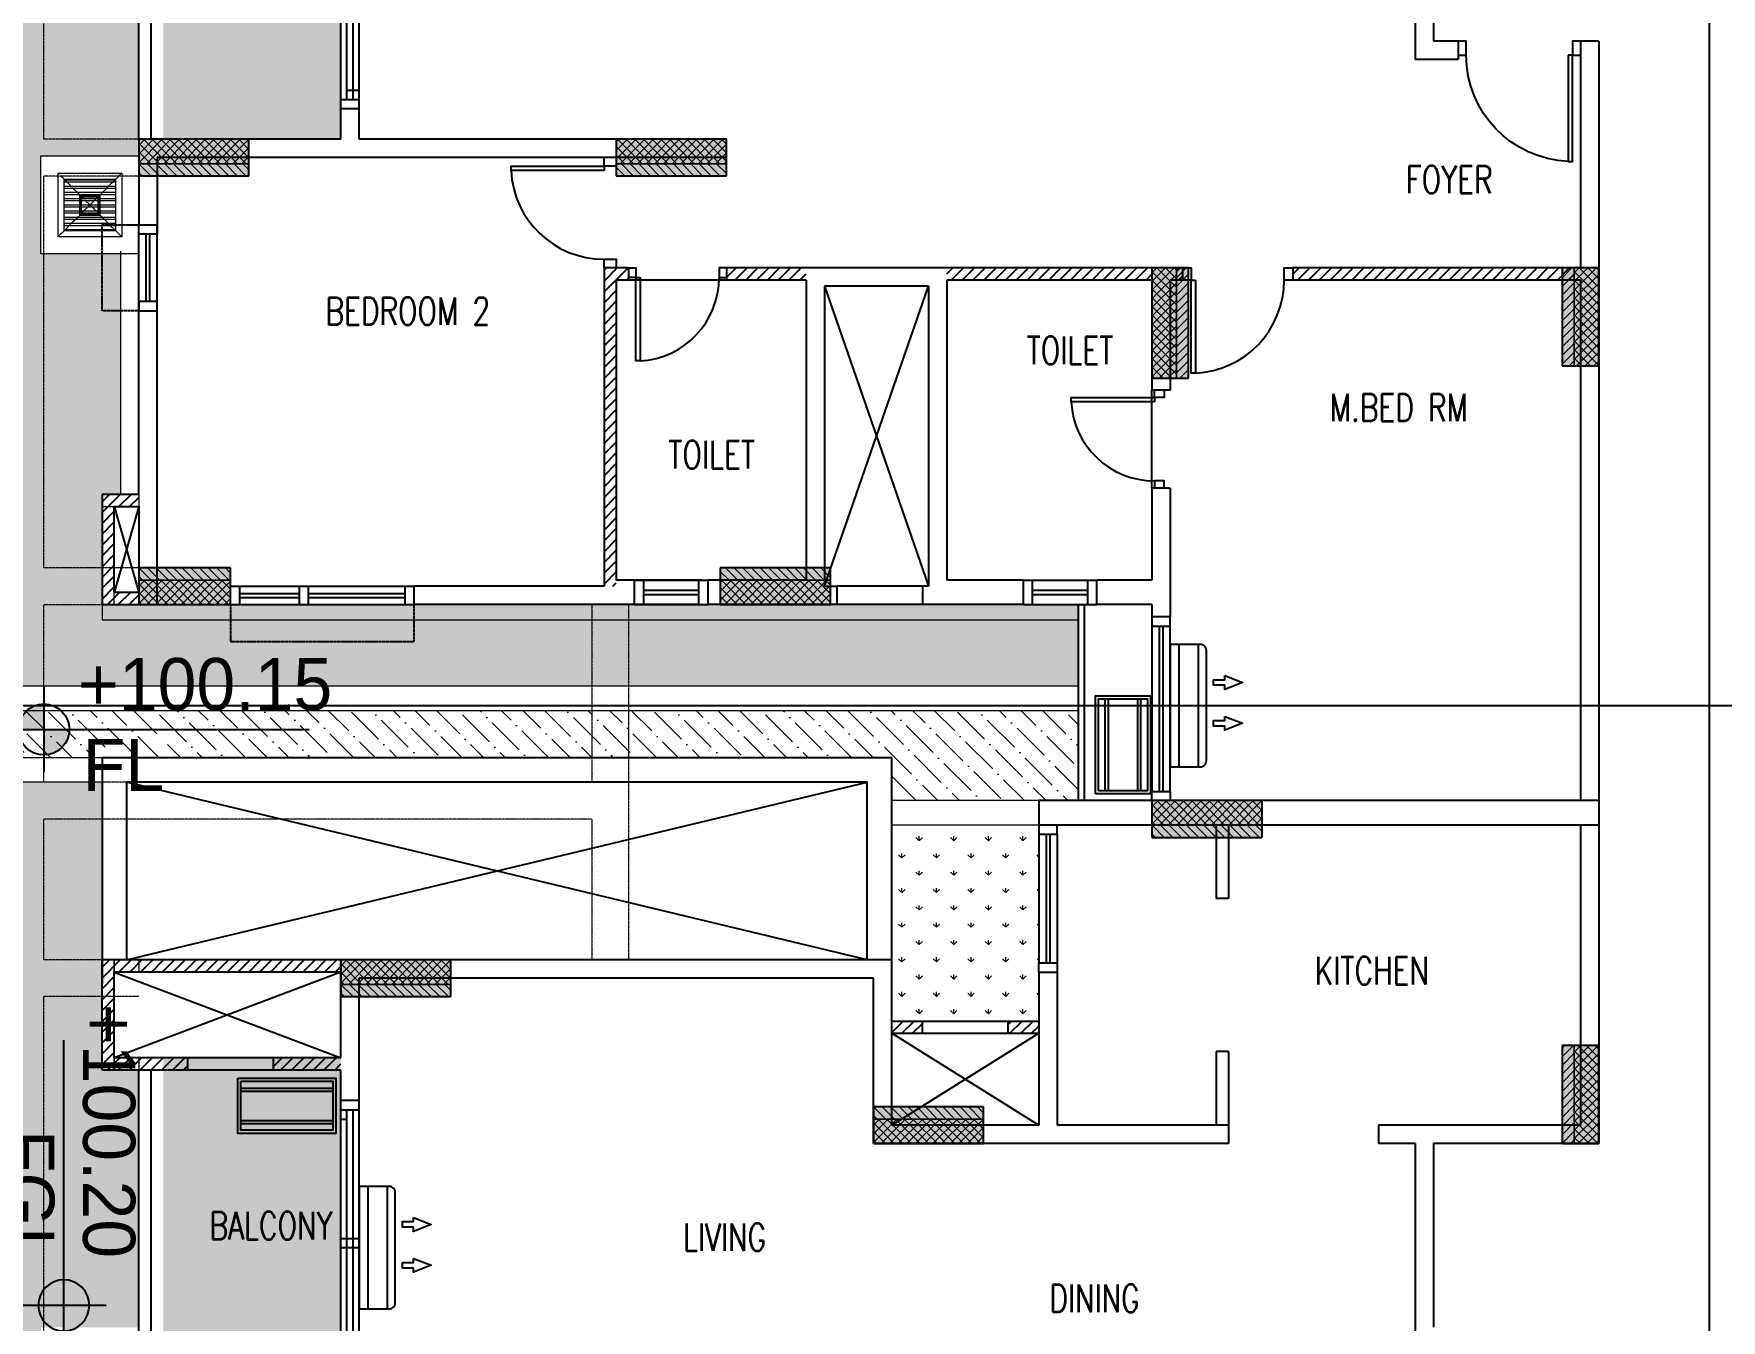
# Model space of a CAD drawing. Header units: millimetres. Extents: x 7964926 to 16080295, y -6277184 to -2986664.
# Drawn here: x 7993103 to 8006886, y -3119152 to -3108648 of the extents above; entities that cross this region are included whole.
import ezdxf

# ---------------------------------------------------------------- set-up
doc = ezdxf.new("R2010")
doc.units = ezdxf.units.MM
doc.header["$LTSCALE"] = 2000
doc.header["$MEASUREMENT"] = 0
for name, pattern in [('( Hidden )', [0.375, 0.25, -0.125]), ('1', [0, 0, 0]), ('CENTER2', [1.125, 0.75, -0.125, 0.125, -0.125]), ('CONTINU', [0, 0, 0]), ('DASHED2', [0.375, 0.25, -0.125]), ('HIDDEN', [0.375, 0.25, -0.125])]:
    doc.linetypes.add(name, pattern=pattern)
for name, color, linetype in [('a-ac ledge', 8, 'Continuous'), ('a-AC units', 7, 'Continuous'), ('a-chajja', 2, 'HIDDEN'), ('a-col', 8, 'DASHED2'), ('a-cutout', 8, 'Continuous'), ('a-door', 8, 'Continuous'), ('a-ele 1', 8, 'Continuous'), ('a-hat col', 252, 'Continuous'), ('a-hatch wall', 8, 'Continuous'), ('a-railing', 2, 'Continuous'), ('a-text m', 8, 'Continuous'), ('a-tile drop', 1, 'Continuous'), ('a-wall', 8, 'Continuous'), ('a-window', 8, 'Continuous'), ('L-FL', 7, 'Continuous')]:
    doc.layers.add(name, color=color, linetype=linetype)
for name, color, linetype, lineweight in [('Building block', 7, 'Continuous', 9), ('L - paving', 9, 'Continuous', 5), ('L-CHAMBERS', 50, 'Continuous', 5), ('L-CORECUT', 4, 'Continuous', 5), ('L-ELE 1', 24, 'Continuous', 20), ('L-ELE 2', 30, 'Continuous', 15), ('L-Paver 400x400', 250, '1', 13), ('L-SHRUBS', 96, 'Continuous', 18), ('STR-Balcony', 250, 'Continuous', 15), ('STR-Column', 250, 'Continuous', 15), ('STR-Column Hatch', 250, 'Continuous', 15), ('STR-Podium Beam', 8, 'Continuous', 15), ('STR-RCC Up Stand', 250, 'Continuous', 15)]:
    doc.layers.add(name, color=color, linetype=linetype, lineweight=lineweight)
doc.styles.add('a-100 txt m', font='romans.shx', dxfattribs={"width": 0.75, "height": 300})
doc.styles.add('Century Gothic', font='GOTHIC.TTF')
doc.styles.get("Standard").update_dxf_attribs({"font": 'romans.shx', "width": 0.75})
pattern_1 = [(45, (1286095.437, 166168.526), (-44.1941738, 44.1941738), [])]
pattern_2 = [(0, (5509213.427, -3743671.92), (12.5, 25), [0, -25])]
pattern_3 = [(315, (7497122.237, -598225.35), (35.3553391, 35.3553391), []), (45, (7497122.237, -598225.35), (-35.3553391, 35.3553391), [])]
pattern_4 = [(315, (7497122.237, -601825.35), (35.3553391, 35.3553391), []), (45, (7497122.237, -601825.35), (-35.3553391, 35.3553391), [])]
pattern_5 = [(315, (7501772.237, -601825.35), (35.3553391, 35.3553391), []), (45, (7501772.237, -601825.35), (-35.3553391, 35.3553391), [])]
pattern_6 = [(315, (7500922.237, -598225.35), (35.3553391, 35.3553391), []), (45, (7500922.237, -598225.35), (-35.3553391, 35.3553391), [])]
pattern_7 = [(315, (7503122.237, -606225.35), (35.3553391, 35.3553391), []), (45, (7503122.237, -606225.35), (-35.3553391, 35.3553391), [])]
pattern_8 = [(315, (7505397.237, -603625.35), (35.3553391, 35.3553391), []), (45, (7505397.237, -603625.35), (-35.3553391, 35.3553391), [])]
pattern_9 = [(45, (5494401.44, -3608398.786), (-35.3553391, 35.3553391), []), (135, (5494401.44, -3608398.786), (-35.3553391, -35.3553391), [])]
pattern_10 = [(45, (5490951.44, -3608398.786), (-35.3553391, 35.3553391), []), (135, (5490951.44, -3608398.786), (-35.3553391, -35.3553391), [])]
pattern_11 = [(45, (5494401.44, -3614548.786), (-35.3553391, 35.3553391), []), (135, (5494401.44, -3614548.786), (-35.3553391, -35.3553391), [])]
pattern_12 = [(315, (7498772.237, -604925.35), (35.3553391, 35.3553391), []), (45, (7498772.237, -604925.35), (-35.3553391, 35.3553391), [])]
pattern_13 = [(315, (7609902.187, -615637.335), (35.3553391, 35.3553391), [])]
pattern_14 = [(315, (7605252.187, -615637.335), (35.3553391, 35.3553391), [])]
pattern_15 = [(45, (5508213.427, -3500268.836), (-35.3553391, 35.3553391), [])]
pattern_16 = [(45, (5508213.427, -3506418.836), (-35.3553391, 35.3553391), [])]
pattern_17 = [(315, (7613527.187, -617737.335), (35.3553391, 35.3553391), [])]
pattern_18 = [(45, (5505063.427, -3500268.836), (-35.3553391, 35.3553391), [])]
pattern_19 = [(315, (7609052.187, -612337.335), (35.3553391, 35.3553391), [])]
pattern_20 = [(315, (7605252.187, -612337.335), (35.3553391, 35.3553391), [])]
pattern_21 = [(315, (7611252.187, -620037.335), (35.3553391, 35.3553391), [])]
pattern_22 = [(315, (7606902.187, -619037.335), (35.3553391, 35.3553391), [])]

# ---------------------------------------------------------------- blocks, each defined once
blk = doc.blocks.new('basement - column')
at = {"layer": 'a-hat col'}
h = blk.add_hatch(color=256, dxfattribs=at)
h.dxf.hatch_style = 1
h.paths.add_polyline_path([(6775, -23449), (5875, -23449), (5875, -23749), (6775, -23749)])
h = blk.add_hatch(color=256, dxfattribs=at)
h.dxf.hatch_style = 1
h.paths.add_polyline_path([(10675, -23449), (9775, -23449), (9775, -23749), (10675, -23749)])
h = blk.add_hatch(color=256, dxfattribs=at)
h.dxf.hatch_style = 1
h.paths.add_polyline_path([(14450, -24499), (14150, -24499), (14150, -25399), (14450, -25399)])
h = blk.add_hatch(color=256, dxfattribs=at)
h.dxf.hatch_style = 1
h.paths.add_polyline_path([(17800, -24499), (17500, -24499), (17500, -25299), (17800, -25299)])
h = blk.add_hatch(color=256, dxfattribs=at)
h.dxf.hatch_style = 1
h.paths.add_polyline_path([(6625, -26949), (5875, -26949), (5875, -27249), (6625, -27249)])
h = blk.add_hatch(color=256, dxfattribs=at)
h.dxf.hatch_style = 1
h.paths.add_polyline_path([(11525, -26949), (10625, -26949), (10625, -27249), (11525, -27249)])
h = blk.add_hatch(color=256, dxfattribs=at)
h.dxf.hatch_style = 1
h.paths.add_polyline_path([(15050, -28849), (14150, -28849), (14150, -29149), (15050, -29149)])
h = blk.add_hatch(color=256, dxfattribs=at)
h.dxf.hatch_style = 1
h.paths.add_polyline_path([(8425, -30149), (7525, -30149), (7525, -30449), (8425, -30449)])
h = blk.add_hatch(color=256, dxfattribs=at)
h.dxf.hatch_style = 1
h.paths.add_polyline_path([(17800, -30849), (17500, -30849), (17500, -31649), (17800, -31649)])
h = blk.add_hatch(color=256, dxfattribs=at)
h.dxf.hatch_style = 1
h.paths.add_polyline_path([(12775, -31349), (11875, -31349), (11875, -31649), (12775, -31649)])
at = {"layer": 'a-col', "linetype": 'DASHED2', "ltscale": 0.001}
for points in [[(5875, -23449), (5875, -23749), (6775, -23749), (6775, -23449)], [(9775, -23449), (9775, -23749), (10675, -23749), (10675, -23449)], [(14150, -25399), (14450, -25399), (14450, -24499), (14150, -24499)], [(17500, -25299), (17800, -25299), (17800, -24499), (17500, -24499)], [(5875, -26949), (5875, -27249), (6625, -27249), (6625, -26949)], [(10625, -26949), (10625, -27249), (11525, -27249), (11525, -26949)], [(14150, -28849), (14150, -29149), (15050, -29149), (15050, -28849)], [(7525, -30149), (7525, -30449), (8425, -30449), (8425, -30149)], [(17500, -31649), (17800, -31649), (17800, -30849), (17500, -30849)], [(11875, -31349), (11875, -31649), (12775, -31649), (12775, -31349)]]:
    blk.add_lwpolyline(points, close=True, dxfattribs=at)
blk = doc.blocks.new('finish lvl')
h = blk.add_hatch(color=256)
edge = h.paths.add_edge_path()
edge.add_ellipse((0.0378, 0.003), major_axis=(-0.0305, 0.0305), ratio=1, start_angle=-45, end_angle=45)
edge.add_line((-0.0053, 0.003), (0.0378, 0.003))
edge.add_line((0.0378, 0.003), (0.0378, 0.0461))
edge = h.paths.add_edge_path()
edge.add_ellipse((0.0378, 0.003), major_axis=(-0.0305, 0.0305), ratio=1, start_angle=135, end_angle=225)
edge.add_line((0.0809, 0.003), (0.0378, 0.003))
edge.add_line((0.0378, 0.003), (0.0378, -0.0401))
for p, q in [((0.0378, 0.0748), (0.0378, -0.0688)), ((-0.034, 0.003), (0.4857, 0.003))]:
    blk.add_line(p, q)
blk.add_ellipse((0.0378, 0.003), major_axis=(-0.0305, 0.0305), ratio=1, start_param=1.570796326794534, end_param=7.85398163397412)
at = {"layer": 'L-FL'}
for tag, p in [('%%P0.00', (0.1256, 0.0357)), ('FIN.LVL.', (0.1075, -0.103))]:
    blk.add_attdef(tag, p, '', height=0.08, dxfattribs=at)
blk = doc.blocks.new('*U162')
blk.add_line((1027, 0), (1027, 0))
for points in [[(0, 126), (73, 126), (73, 0), (0, 0)], [(1100, 0), (1027, 0), (1027, 126), (1100, 126)]]:
    blk.add_lwpolyline(points)
blk.add_lwpolyline([(110, 0), (110, -953), (73, -953), (73, 0)], close=True)
blk.add_arc((73, 0), 953, 272.2042, 0)
blk = doc.blocks.new('*U161')
blk.add_line((70, 0), (70, 0))
blk.add_lwpolyline([(795, 100), (795, 859), (830, 859), (830, 100)], close=True)
for points in [[(0, 100), (70, 100), (70, 0), (0, 0)], [(900, 0), (830, 0), (830, 100), (900, 100)]]:
    blk.add_lwpolyline(points)
blk.add_arc((830, 100), 760, 92.6396, 180)
blk = doc.blocks.new('*U160')
for points in [[(0, 80), (60, 80), (60, 0), (0, 0)], [(800, 80), (740, 80), (740, 0), (800, 0)]]:
    blk.add_lwpolyline(points)
blk.add_lwpolyline([(95, 0), (95, -679), (60, -679), (60, 0)], close=True)
blk.add_arc((57, 2), 683, 273.153, 359.7973)
blk = doc.blocks.new('sd2400')
for p, q in [((0, 150), (2400, 150)), ((75, 150), (75, 0)), ((1200, 150), (1200, 0)), ((1275, 150), (1275, 0)), ((2250, 150), (2250, 100)), ((2325, 150), (2325, 0)), ((0, 0), (2400, 0)), ((75, 100), (2325, 100)), ((75, 50), (2325, 50)), ((150, 100), (150, 0))]:
    blk.add_line(p, q)
blk = doc.blocks.new('AC ODU')
at = {"color": 8}
for p, q in [((420369, 284087), (421119, 284087)), ((420369, 284062), (421119, 284062)), ((420369, 283822), (421119, 283822)), ((420369, 283797), (421119, 283797))]:
    blk.add_line(p, q, dxfattribs=at)
for points in [[(420344, 284167), (421144, 284167), (421144, 283717), (420344, 283717)], [(420369, 284142), (421119, 284142), (421119, 283742), (420369, 283742)]]:
    blk.add_lwpolyline(points, close=True, dxfattribs=at)
blk = doc.blocks.new('AC IDU')
at = {"color": 8}
for p, q in [((419493, 283872), (419493, 284872)), ((419651, 283872), (419651, 284872))]:
    blk.add_line(p, q, dxfattribs=at)
blk.add_lwpolyline([(419423, 284872), (419668, 284872, -0.414214), (419718, 284822), (419718, 283922, -0.414214), (419668, 283872), (419423, 283872)], format="xyb", close=True, dxfattribs=at)
at = {"color": 252}
for points in [[(419867, 284460), (420012, 284516), (419867, 284573), (419867, 284539), (419776, 284539), (419776, 284494), (419867, 284494)], [(419867, 284126), (420012, 284183), (419867, 284239), (419867, 284205), (419776, 284205), (419776, 284160), (419867, 284160)]]:
    blk.add_lwpolyline(points, close=True, dxfattribs=at)
blk = doc.blocks.new('GROUND FLOOR -CORE')
at = {"layer": 'Defpoints', "color": 5, "linetype": 'CENTER2', "ltscale": 1000}
for p, q in [((-3950, 9325), (-3950, -18450)), ((13642.2, -4125), (-21542.2, -4125))]:
    blk.add_line(p, q, dxfattribs=at)
blk = doc.blocks.new('block 1')
at = {"layer": 'a-hatch wall'}
h = blk.add_hatch(dxfattribs=at)
h.set_pattern_fill('ANSI31', color=256, scale=500)
h.set_pattern_definition(pattern_1)
h.paths.add_polyline_path([(8075444, -2874005), (8075544, -2874005), (8075544, -2873905), (8075344, -2873905), (8075344, -2876505), (8075444, -2876505)])
h = blk.add_hatch(dxfattribs=at)
h.set_pattern_fill('ANSI31', color=256, scale=500)
h.set_pattern_definition(pattern_1)
h.paths.add_polyline_path([(8076994, -2873905), (8076344, -2873905), (8076344, -2874005), (8076994, -2874005)])
h.paths.add_polyline_path([(8079819, -2873905), (8078144, -2873905), (8078144, -2874005), (8079819, -2874005)])
h = blk.add_hatch(dxfattribs=at)
h.set_pattern_fill('ANSI31', color=256, scale=500)
h.set_pattern_definition(pattern_1)
h.paths.add_polyline_path([(8080069, -2873905), (8080019, -2873905), (8080019, -2874005), (8080069, -2874005)])
h = blk.add_hatch(dxfattribs=at)
h.set_pattern_fill('ANSI31', color=256, scale=500)
h.set_pattern_definition(pattern_1)
h.paths.add_polyline_path([(8083269, -2873905), (8080969, -2873905), (8080969, -2874005), (8083269, -2874005)])
h = blk.add_hatch(dxfattribs=at)
h.set_pattern_fill('ANSI31', color=256, scale=500)
h.set_pattern_definition(pattern_1)
h.paths.add_polyline_path([(8071544, -2876555), (8071344, -2876555), (8071344, -2875855), (8071544, -2875855), (8071544, -2875755), (8071244, -2875755), (8071244, -2876655), (8071544, -2876655)])
h = blk.add_hatch(dxfattribs=at)
h.set_pattern_fill('ANSI31', color=256, scale=500)
h.set_pattern_definition(pattern_1)
h.paths.add_polyline_path([(8071344, -2879655), (8073194, -2879655), (8073194, -2879555), (8071244, -2879555), (8071244, -2880455), (8071944, -2880455), (8071944, -2880355), (8071344, -2880355)])
h.paths.add_polyline_path([(8073194, -2880355), (8072644, -2880355), (8072644, -2880455), (8073194, -2880455)], flags=17)
h = blk.add_hatch(dxfattribs=at)
h.set_pattern_fill('ANSI31', color=256, scale=500)
h.set_pattern_definition(pattern_1)
h.paths.add_polyline_path([(8078894, -2880055), (8078644, -2880055), (8078644, -2880155), (8078894, -2880155)])
h.paths.add_polyline_path([(8077944, -2880055), (8077694, -2880055), (8077694, -2880155), (8077944, -2880155)])
at = {"layer": 'a-ac ledge'}
for p, q in [((8079219, -2878255), (8079219, -2876655)), ((8079269, -2878255), (8079269, -2876655))]:
    blk.add_line(p, q, dxfattribs=at)
at = {"layer": 'a-chajja', "ltscale": 0.005}
for points in [[(8071544, -2874255), (8071244, -2874255), (8071244, -2873555), (8071544, -2873555)], [(8072294, -2876655), (8072294, -2876955), (8073794, -2876955), (8073794, -2876655)]]:
    blk.add_lwpolyline(points, dxfattribs=at)
at = {"layer": 'a-cutout', "linetype": 'HIDDEN', "ltscale": 1000}
for p, q in [((8077144, -2876505), (8077994, -2874055)), ((8077144, -2874055), (8077994, -2876505)), ((8071344, -2875855), (8071544, -2876555)), ((8071544, -2875855), (8071344, -2876555)), ((8071444, -2879555), (8077494, -2878105)), ((8077494, -2879555), (8071444, -2878105)), ((8073194, -2879655), (8071344, -2880355)), ((8071344, -2879655), (8073194, -2880355)), ((8077694, -2880155), (8078894, -2880905)), ((8077694, -2880905), (8078894, -2880155))]:
    blk.add_line(p, q, dxfattribs=at)
at = {"layer": 'a-ele 1'}
for p, q in [((8077944, -2876505), (8077244, -2876505)), ((8077944, -2876655), (8077244, -2876655)), ((8077694, -2877905), (8071244, -2877905)), ((8071244, -2877905), (8071244, -2879755)), ((8077694, -2879555), (8077694, -2877905)), ((8077494, -2878105), (8071444, -2878105)), ((8071444, -2878105), (8071444, -2879555)), ((8077494, -2879555), (8077494, -2878105)), ((8080344, -2878455), (8080344, -2879055)), ((8080444, -2878455), (8080444, -2879055)), ((8080444, -2879055), (8080344, -2879055)), ((8071444, -2879555), (8071244, -2879555)), ((8071244, -2879755), (8071244, -2879755)), ((8077944, -2880055), (8078644, -2880055)), ((8077944, -2880155), (8078644, -2880155)), ((8072644, -2880355), (8071944, -2880355)), ((8080444, -2880305), (8080344, -2880305)), ((8080344, -2880305), (8080344, -2880905)), ((8080444, -2880305), (8080444, -2880905)), ((8072644, -2880455), (8071944, -2880455))]:
    blk.add_line(p, q, dxfattribs=at)
at = {"layer": 'a-railing'}
for p, q in [((8071544, -2872855), (8071544, -2869955)), ((8071644, -2872855), (8071644, -2869955)), ((8071544, -2883355), (8071544, -2880455)), ((8071644, -2883355), (8071644, -2880455))]:
    blk.add_line(p, q, dxfattribs=at)
at = {"layer": 'a-tile drop', "color": 8}
for p, q in [((8076344, -2874005), (8075544, -2874005)), ((8079819, -2875705), (8079819, -2874905))]:
    blk.add_line(p, q, dxfattribs=at)
at = {"layer": 'a-wall'}
for p, q in [((8081969, -2870555), (8081969, -2872205)), ((8082119, -2870555), (8082119, -2872055)), ((8082319, -2872055), (8082119, -2872055)), ((8082319, -2872055), (8082319, -2872205)), ((8083319, -2872055), (8083319, -2873905)), ((8083469, -2872055), (8083319, -2872055)), ((8083469, -2872055), (8083469, -2878455)), ((8082319, -2872205), (8081969, -2872205)), ((8073194, -2872855), (8073194, -2872605)), ((8073194, -2872605), (8073344, -2872605)), ((8073344, -2872855), (8073344, -2872605)), ((8071544, -2872855), (8071544, -2873555)), ((8073194, -2872855), (8071694, -2872855)), ((8073194, -2872855), (8071694, -2872855)), ((8076344, -2872855), (8073344, -2872855)), ((8076344, -2873005), (8076344, -2872855)), ((8071694, -2873005), (8071694, -2873555)), ((8076344, -2873005), (8071694, -2873005)), ((8071544, -2873555), (8071694, -2873555)), ((8075344, -2873905), (8075344, -2876505)), ((8075544, -2873905), (8075344, -2873905)), ((8075544, -2873905), (8075544, -2874005)), ((8076344, -2873905), (8076344, -2874005)), ((8080069, -2873905), (8076344, -2873905)), ((8080069, -2873905), (8080069, -2874005)), ((8080969, -2873905), (8080969, -2874005)), ((8083319, -2873905), (8080969, -2873905)), ((8075444, -2874005), (8075444, -2876455)), ((8075544, -2874005), (8075444, -2874005)), ((8076994, -2874005), (8076344, -2874005)), ((8076994, -2874005), (8076994, -2876455)), ((8077144, -2874055), (8077144, -2876505)), ((8077994, -2874055), (8077144, -2874055)), ((8077994, -2874055), (8077994, -2876505)), ((8078144, -2874005), (8078144, -2876455)), ((8079819, -2874005), (8078144, -2874005)), ((8079819, -2874005), (8079819, -2874905)), ((8079969, -2874005), (8079969, -2874905)), ((8080069, -2874005), (8079969, -2874005)), ((8083319, -2874005), (8080969, -2874005)), ((8083319, -2874005), (8083319, -2878255)), ((8071544, -2874255), (8071694, -2874255)), ((8071544, -2875755), (8071544, -2874255)), ((8071694, -2876655), (8071694, -2874255)), ((8079969, -2874905), (8079819, -2874905)), ((8071544, -2875755), (8071244, -2875755)), ((8071244, -2875755), (8071244, -2876655)), ((8079819, -2875705), (8079819, -2876455)), ((8079969, -2875705), (8079819, -2875705)), ((8079969, -2875705), (8079969, -2876755)), ((8071344, -2875855), (8071544, -2875855)), ((8071344, -2876555), (8071344, -2875855)), ((8071544, -2875855), (8071544, -2876655)), ((8071544, -2875855), (8071544, -2876555)), ((8071544, -2876555), (8071344, -2876555)), ((8073794, -2876655), (8073794, -2876505)), ((8075344, -2876505), (8073794, -2876505)), ((8076145, -2876455), (8075444, -2876455)), ((8075594, -2876655), (8075594, -2876455)), ((8076994, -2876455), (8076194, -2876455)), ((8076194, -2876655), (8076194, -2876455)), ((8077144, -2876505), (8077244, -2876505)), ((8077244, -2876505), (8077244, -2876655)), ((8077994, -2876505), (8077944, -2876505)), ((8077944, -2876505), (8077944, -2876655)), ((8078769, -2876455), (8078144, -2876455)), ((8078769, -2876655), (8078769, -2876455)), ((8079819, -2876455), (8079369, -2876455)), ((8079369, -2876655), (8079369, -2876455)), ((8071244, -2876655), (8071694, -2876655)), ((8076119, -2876655), (8073794, -2876655)), ((8077244, -2876655), (8076194, -2876655)), ((8078769, -2876655), (8077944, -2876655)), ((8079819, -2876655), (8079369, -2876655)), ((8079819, -2876655), (8079819, -2876755)), ((8079969, -2876755), (8079819, -2876755)), ((8083469, -2878255), (8078894, -2878255)), ((8078894, -2878255), (8078894, -2878455)), ((8079819, -2878255), (8079819, -2878455)), ((8083319, -2878255), (8079819, -2878255)), ((8083469, -2878255), (8083469, -2881055)), ((8083319, -2878455), (8078894, -2878455)), ((8083469, -2878455), (8079819, -2878455)), ((8083319, -2878455), (8083319, -2880905)), ((8071244, -2880455), (8071244, -2879555)), ((8073194, -2879555), (8071244, -2879555)), ((8077694, -2879555), (8073194, -2879555)), ((8073194, -2880180), (8073194, -2879555)), ((8077694, -2880905), (8077694, -2879555)), ((8073194, -2879655), (8071344, -2879655)), ((8071344, -2880355), (8071344, -2879655)), ((8073194, -2880355), (8073194, -2879655)), ((8077544, -2879705), (8073344, -2879705)), ((8073344, -2880180), (8073344, -2879705)), ((8073344, -2880705), (8073344, -2879705)), ((8077544, -2881055), (8077544, -2879705)), ((8078894, -2879655), (8078894, -2880905)), ((8078894, -2879655), (8079044, -2879655)), ((8079044, -2879655), (8079044, -2880905)), ((8077694, -2880055), (8077944, -2880055)), ((8077694, -2880155), (8077944, -2880155)), ((8077944, -2880155), (8077944, -2880055)), ((8078644, -2880055), (8078894, -2880055)), ((8078644, -2880155), (8078644, -2880055)), ((8078644, -2880155), (8078894, -2880155)), ((8071944, -2880355), (8071344, -2880355)), ((8071944, -2880455), (8071944, -2880355)), ((8073194, -2880355), (8072644, -2880355)), ((8072644, -2880455), (8072644, -2880355)), ((8071944, -2880455), (8071244, -2880455)), ((8073194, -2880455), (8072644, -2880455)), ((8073194, -2880705), (8073194, -2880455)), ((8073344, -2880705), (8073194, -2880705)), ((8078894, -2880905), (8077694, -2880905)), ((8080444, -2880905), (8079044, -2880905)), ((8080444, -2880905), (8080444, -2881055)), ((8081669, -2880905), (8081669, -2881055)), ((8083319, -2880905), (8081669, -2880905)), ((8080444, -2881055), (8077544, -2881055)), ((8081969, -2881055), (8081669, -2881055)), ((8081969, -2881055), (8081969, -2882705)), ((8082119, -2881055), (8082119, -2882555)), ((8083469, -2881055), (8082119, -2881055))]:
    blk.add_line(p, q, dxfattribs=at)
at = {"layer": 'a-window'}
for p, q in [((8071544, -2874255), (8071544, -2873555)), ((8071604, -2874180), (8071604, -2873630)), ((8071634, -2874180), (8071634, -2873630)), ((8071694, -2874255), (8071694, -2873555)), ((8072294, -2876505), (8073794, -2876505)), ((8072369, -2876655), (8072369, -2876505)), ((8072369, -2876563), (8072856, -2876563)), ((8072856, -2876655), (8072856, -2876505)), ((8072931, -2876655), (8072931, -2876505)), ((8072931, -2876563), (8073719, -2876563)), ((8073719, -2876655), (8073719, -2876505)), ((8075594, -2876455), (8076194, -2876455)), ((8075669, -2876655), (8075669, -2876455)), ((8075669, -2876538), (8076119, -2876538)), ((8075669, -2876573), (8076119, -2876573)), ((8076119, -2876655), (8076119, -2876455)), ((8078769, -2876455), (8079369, -2876455)), ((8078844, -2876655), (8078844, -2876455)), ((8078844, -2876538), (8079294, -2876538)), ((8078844, -2876573), (8079294, -2876573)), ((8079294, -2876655), (8079294, -2876455)), ((8072294, -2876655), (8073794, -2876655)), ((8072369, -2876598), (8072856, -2876598)), ((8072931, -2876598), (8073719, -2876598)), ((8075594, -2876655), (8076194, -2876655)), ((8078769, -2876655), (8079369, -2876655)), ((8079819, -2876755), (8079819, -2878180)), ((8079879, -2876830), (8079879, -2878180)), ((8079909, -2876830), (8079909, -2878180)), ((8079969, -2878180), (8079969, -2876755)), ((8078894, -2878530), (8078894, -2879580)), ((8078954, -2878530), (8078954, -2879580)), ((8078984, -2878530), (8078984, -2879580)), ((8079044, -2878530), (8079044, -2879580))]:
    blk.add_line(p, q, dxfattribs=at)
for points in [[(8071694, -2873555), (8071694, -2873630), (8071544, -2873630), (8071544, -2873555)], [(8071694, -2874255), (8071694, -2874180), (8071544, -2874180), (8071544, -2874255)], [(8079819, -2876755), (8079819, -2876830), (8079969, -2876830), (8079969, -2876755)], [(8079819, -2878255), (8079819, -2878180), (8079969, -2878180), (8079969, -2878255)], [(8078894, -2878455), (8078894, -2878530), (8079044, -2878530), (8079044, -2878455)], [(8078894, -2879655), (8078894, -2879580), (8079044, -2879580), (8079044, -2879655)]]:
    blk.add_lwpolyline(points, dxfattribs=at)
at = {"ltscale": 750}
blk.add_blockref('GROUND FLOOR -CORE', (8088319, -2873355), dxfattribs=at)
at = {"layer": 'a-AC units', "xscale": -1, "rotation": 180}
for p in [(7660546, -2593108), (7653921, -2597533)]:
    blk.add_blockref('AC IDU', p, dxfattribs=at)
at = {"layer": 'a-AC units', "rotation": 90}
blk.add_blockref('AC ODU', (8363525, -3298543), dxfattribs=at)
at = {"layer": 'a-AC units'}
blk.add_blockref('AC ODU', (7652009, -3164689), dxfattribs=at)
at = {"layer": 'a-door'}
for name, p, rotation in [('sd2400', (8073344, -2872605), 90), ('*U161', (8075444, -2873905), 90), ('*U161', (8080969, -2873905), 180), ('*U160', (8079839, -2874905), 270), ('sd2400', (8073344, -2883105), 90)]:
    blk.add_blockref(name, p, dxfattribs=dict(at, rotation=rotation))
at = {"layer": 'a-door', "extrusion": (0, 0, -1), "xscale": 0.9090909090908456, "yscale": 0.9090909090908456, "zscale": -0.9090909090908456, "rotation": 359.9999430927097}
blk.add_blockref('*U162', (-8083319, -2872170), dxfattribs=at)
at = {"layer": 'a-door'}
blk.add_blockref('*U160', (8075544, -2873985), dxfattribs=at)
blk = doc.blocks.new('CHAMBERS')
at = {"layer": 'L-Paver 400x400', "true_color": 0x636466}
h = blk.add_hatch(dxfattribs=at)
h.set_pattern_fill('ANSI32', color=251, scale=135, angle=315)
h.set_pattern_definition([(0, (0.48, 1.42), (1e-14, 50.625), []), (0, (17.355, -15.46), (1e-14, 50.625), [])])
h.paths.add_polyline_path([(7999084, -3148058), (7998664, -3148058), (7998664, -3148478), (7999084, -3148478)])
at = {"layer": 'L-CHAMBERS', "color": 42}
for points in [[(7999274, -3148668), (7998474, -3148668), (7998474, -3147868), (7999274, -3147868)], [(7999134, -3148528), (7998614, -3148528), (7998614, -3148008), (7999134, -3148008)], [(7999084, -3148478), (7998664, -3148478), (7998664, -3148058), (7999084, -3148058)]]:
    blk.add_lwpolyline(points, close=True, dxfattribs=at)
at = {"layer": 'L-Paver 400x400', "color": 251, "linetype": '( Hidden )', "ltscale": 0.005, "true_color": 0x636466}
for p, q in [((7998614, -3148008), (7999134, -3148528)), ((7998614, -3148528), (7999134, -3148008))]:
    blk.add_line(p, q, dxfattribs=at)

msp = doc.modelspace()

# ---------------------------------------------------------------- hatches: boundary and pattern name
at = {"layer": 'L - paving'}
h = msp.add_hatch(dxfattribs=at)
h.set_pattern_fill('ANSI36', color=256, scale=1000, angle=90)
h.set_pattern_definition([(135, (0.13, -1e-05), (-243.067956, 66.2912607), [312.5, -62.5, 0, -62.5])])
h.paths.add_polyline_path([(8000111.3, -3114910), (8001636.3, -3114910), (8001636.3, -3114172.7), (8000111.3, -3114172.7)])
h.paths.add_polyline_path([(7992786.1, -3114172.7), (8000111.3, -3114172.7), (8000111.3, -3114560), (7992786.1, -3114560)])
at = {"layer": 'L-SHRUBS'}
h = msp.add_hatch(dxfattribs=at)
h.set_pattern_fill('GRASS', color=256, scale=200)
h.paths.add_polyline_path([(7993961.3, -3109941.7), (7993961.3, -3107072.1), (7993961.3, -3106610), (7993661.3, -3106610), (7993661.3, -3101685), (7992786.1, -3101685), (7992786.1, -3123810), (7993661.3, -3123810), (7993661.3, -3122893.3), (7993961.3, -3122893.3), (7993961.3, -3121010), (7993961.3, -3120310), (7993961.3, -3117110), (7993661.3, -3117110), (7993661.3, -3113972.7), (8000886.3, -3113972.7), (8001001.2, -3113972.7), (8001636.3, -3113972.7), (8001636.3, -3113761), (8001636.3, -3113736.7), (8001636.3, -3113310), (7998636.3, -3113310), (7993661.3, -3113310), (7993661.3, -3112405.6), (7993811.2, -3112405.6), (7993811.2, -3112010), (7993811.2, -3111898.1), (7993811.4, -3110447.3), (7993961.7, -3110447.3), (7993961.3, -3109860), (7993961.3, -3109899.3)])
h.paths.add_polyline_path([(7993661.1, -3114760), (7993661.1, -3113972.7), (7992786.1, -3113972.7), (7992786.1, -3114760)], flags=16)
h.paths.add_polyline_path([(7993961.7, -3109648.7), (7993161.7, -3109648.7), (7993161.7, -3110447.3), (7993961.7, -3110447.3)], flags=17)
h.paths.add_polyline_path([(7993161.7, -3120010.6), (7993961.7, -3120010.6), (7993961.7, -3119210.6), (7993161.7, -3119210.6)], flags=16)
h = msp.add_hatch(dxfattribs=at)
h.set_pattern_fill('GRASS', color=256, scale=200)
h.set_pattern_definition([(90, (7199.35, 10175), (-141.4213562, 141.4213562), [37.5, -245.3427126]), (45, (7199.35, 10175), (-141.4213562, 141.4213562), [37.5, -162.5]), (135, (7199.35, 10175), (-141.4213562, -141.4213562), [37.5, -162.5])])
h.paths.add_polyline_path([(8001311.1, -3115110), (8000111.1, -3115110), (8000111.1, -3116710), (8001311.1, -3116710)])
at = {"layer": 'STR-Balcony', "linetype": 'Continuous'}
h = msp.add_hatch(dxfattribs=at)
h.set_pattern_fill('DOTS', color=256, scale=400, style=0)
h.set_pattern_definition(pattern_2)
h.paths.add_polyline_path([(7995611.1, -3109510), (7994161.1, -3109510), (7994161.1, -3106510), (7995611.1, -3106510)])
h = msp.add_hatch(dxfattribs=at)
h.set_pattern_fill('DOTS', color=256, scale=400, style=0)
h.set_pattern_definition(pattern_2)
h.paths.add_polyline_path([(7995611.1, -3109510), (7994161.1, -3109510), (7994161.1, -3106510), (7995611.1, -3106510)])
h = msp.add_hatch(dxfattribs=at)
h.set_pattern_fill('DOTS', color=256, scale=400, style=0)
h.set_pattern_definition(pattern_2)
h.paths.add_polyline_path([(7995611.1, -3117010), (7994161.1, -3117010), (7994161.1, -3120010), (7995611.1, -3120010)])
h = msp.add_hatch(dxfattribs=at)
h.set_pattern_fill('DOTS', color=256, scale=400, style=0)
h.set_pattern_definition(pattern_2)
h.paths.add_polyline_path([(7995611.1, -3117010), (7994161.1, -3117010), (7994161.1, -3120010), (7995611.1, -3120010)])
at = {"layer": 'STR-Column Hatch'}
h = msp.add_hatch(dxfattribs=at)
h.set_pattern_fill('ANSI37', color=250, scale=400, angle=-90)
h.set_pattern_definition(pattern_3)
h.paths.add_polyline_path([(7993961.1, -3109510), (7993961.1, -3109710), (7994861.1, -3109710), (7994861.1, -3109510)])
h = msp.add_hatch(dxfattribs=at)
h.set_pattern_fill('ANSI37', color=250, scale=400, angle=-90)
h.set_pattern_definition(pattern_3)
h.paths.add_polyline_path([(7993961.1, -3109510), (7993961.1, -3109710), (7994861.1, -3109710), (7994861.1, -3109510)])
h = msp.add_hatch(dxfattribs=at)
h.set_pattern_fill('ANSI37', color=250, scale=400, angle=-90)
h.set_pattern_definition(pattern_6)
h.paths.add_polyline_path([(7997861.1, -3109510), (7997861.1, -3109710), (7998761.1, -3109710), (7998761.1, -3109510)])
h = msp.add_hatch(dxfattribs=at)
h.set_pattern_fill('ANSI37', color=250, scale=400, angle=-90)
h.set_pattern_definition(pattern_6)
h.paths.add_polyline_path([(7997861.1, -3109510), (7997861.1, -3109710), (7998761.1, -3109710), (7998761.1, -3109510)])
h = msp.add_hatch(dxfattribs=at)
h.set_pattern_fill('ANSI31', color=250, scale=400, angle=-90)
h.set_pattern_definition(pattern_20)
h.paths.add_polyline_path([(7993961.1, -3109710), (7993961.1, -3109810), (7994861.1, -3109810), (7994861.1, -3109710)])
h = msp.add_hatch(dxfattribs=at)
h.set_pattern_fill('ANSI31', color=250, scale=400, angle=-90)
h.set_pattern_definition(pattern_20)
h.paths.add_polyline_path([(7993961.1, -3109710), (7993961.1, -3109810), (7994861.1, -3109810), (7994861.1, -3109710)])
h = msp.add_hatch(dxfattribs=at)
h.set_pattern_fill('ANSI31', color=250, scale=400, angle=-90)
h.set_pattern_definition(pattern_19)
h.paths.add_polyline_path([(7997861.1, -3109710), (7997861.1, -3109810), (7998761.1, -3109810), (7998761.1, -3109710)])
h = msp.add_hatch(dxfattribs=at)
h.set_pattern_fill('ANSI31', color=250, scale=400, angle=-90)
h.set_pattern_definition(pattern_19)
h.paths.add_polyline_path([(7997861.1, -3109710), (7997861.1, -3109810), (7998761.1, -3109810), (7998761.1, -3109710)])
h = msp.add_hatch(dxfattribs=at)
h.set_pattern_fill('ANSI37', color=250, scale=400)
h.set_pattern_definition(pattern_10)
h.paths.add_polyline_path([(8002236.1, -3111460), (8002436.1, -3111460), (8002436.1, -3110560), (8002236.1, -3110560)])
h = msp.add_hatch(dxfattribs=at)
h.set_pattern_fill('ANSI37', color=250, scale=400)
h.set_pattern_definition(pattern_10)
h.paths.add_polyline_path([(8002236.1, -3111460), (8002436.1, -3111460), (8002436.1, -3110560), (8002236.1, -3110560)])
h = msp.add_hatch(dxfattribs=at)
h.set_pattern_fill('ANSI31', color=250, scale=400)
h.set_pattern_definition(pattern_18)
h.paths.add_polyline_path([(8002436.1, -3111460), (8002536.1, -3111460), (8002536.1, -3110560), (8002436.1, -3110560)])
h = msp.add_hatch(dxfattribs=at)
h.set_pattern_fill('ANSI31', color=250, scale=400)
h.set_pattern_definition(pattern_18)
h.paths.add_polyline_path([(8002436.1, -3111460), (8002536.1, -3111460), (8002536.1, -3110560), (8002436.1, -3110560)])
h = msp.add_hatch(dxfattribs=at)
h.set_pattern_fill('ANSI31', color=250, scale=400)
h.set_pattern_definition(pattern_15)
h.paths.add_polyline_path([(8005586.1, -3111360), (8005686.1, -3111360), (8005686.1, -3110560), (8005586.1, -3110560)])
h = msp.add_hatch(dxfattribs=at)
h.set_pattern_fill('ANSI31', color=250, scale=400)
h.set_pattern_definition(pattern_15)
h.paths.add_polyline_path([(8005586.1, -3111360), (8005686.1, -3111360), (8005686.1, -3110560), (8005586.1, -3110560)])
h = msp.add_hatch(dxfattribs=at)
h.set_pattern_fill('ANSI37', color=250, scale=400)
h.set_pattern_definition(pattern_9)
h.paths.add_polyline_path([(8005686.1, -3111360), (8005886.1, -3111360), (8005886.1, -3110560), (8005686.1, -3110560)])
h = msp.add_hatch(dxfattribs=at)
h.set_pattern_fill('ANSI37', color=250, scale=400)
h.set_pattern_definition(pattern_9)
h.paths.add_polyline_path([(8005686.1, -3111360), (8005886.1, -3111360), (8005886.1, -3110560), (8005686.1, -3110560)])
h = msp.add_hatch(dxfattribs=at)
h.set_pattern_fill('ANSI31', color=250, scale=400, angle=-90)
h.set_pattern_definition(pattern_14)
h.paths.add_polyline_path([(7993961.1, -3113010), (7993961.1, -3113110), (7994711.1, -3113110), (7994711.1, -3113010)])
h = msp.add_hatch(dxfattribs=at)
h.set_pattern_fill('ANSI31', color=250, scale=400, angle=-90)
h.set_pattern_definition(pattern_14)
h.paths.add_polyline_path([(7993961.1, -3113010), (7993961.1, -3113110), (7994711.1, -3113110), (7994711.1, -3113010)])
h = msp.add_hatch(dxfattribs=at)
h.set_pattern_fill('ANSI31', color=250, scale=400, angle=-90)
h.set_pattern_definition(pattern_13)
h.paths.add_polyline_path([(7998711.1, -3113010), (7998711.1, -3113110), (7999611.1, -3113110), (7999611.1, -3113010)])
h = msp.add_hatch(dxfattribs=at)
h.set_pattern_fill('ANSI31', color=250, scale=400, angle=-90)
h.set_pattern_definition(pattern_13)
h.paths.add_polyline_path([(7998711.1, -3113010), (7998711.1, -3113110), (7999611.1, -3113110), (7999611.1, -3113010)])
h = msp.add_hatch(dxfattribs=at)
h.set_pattern_fill('ANSI37', color=250, scale=400, angle=-90)
h.set_pattern_definition(pattern_4)
h.paths.add_polyline_path([(7993961.1, -3113110), (7993961.1, -3113310), (7994711.1, -3113310), (7994711.1, -3113110)])
h = msp.add_hatch(dxfattribs=at)
h.set_pattern_fill('ANSI37', color=250, scale=400, angle=-90)
h.set_pattern_definition(pattern_4)
h.paths.add_polyline_path([(7993961.1, -3113110), (7993961.1, -3113310), (7994711.1, -3113310), (7994711.1, -3113110)])
h = msp.add_hatch(dxfattribs=at)
h.set_pattern_fill('ANSI37', color=250, scale=400, angle=-90)
h.set_pattern_definition(pattern_5)
h.paths.add_polyline_path([(7998711.1, -3113110), (7998711.1, -3113310), (7999611.1, -3113310), (7999611.1, -3113110)])
h = msp.add_hatch(dxfattribs=at)
h.set_pattern_fill('ANSI37', color=250, scale=400, angle=-90)
h.set_pattern_definition(pattern_5)
h.paths.add_polyline_path([(7998711.1, -3113110), (7998711.1, -3113310), (7999611.1, -3113310), (7999611.1, -3113110)])
h = msp.add_hatch(dxfattribs=at)
h.set_pattern_fill('ANSI37', color=250, scale=400, angle=-90)
h.set_pattern_definition(pattern_8)
h.paths.add_polyline_path([(8002236.1, -3114910), (8002236.1, -3115110), (8003136.1, -3115110), (8003136.1, -3114910)])
h = msp.add_hatch(dxfattribs=at)
h.set_pattern_fill('ANSI37', color=250, scale=400, angle=-90)
h.set_pattern_definition(pattern_8)
h.paths.add_polyline_path([(8002236.1, -3114910), (8002236.1, -3115110), (8003136.1, -3115110), (8003136.1, -3114910)])
h = msp.add_hatch(dxfattribs=at)
h.set_pattern_fill('ANSI31', color=250, scale=400, angle=-90)
h.set_pattern_definition(pattern_17)
h.paths.add_polyline_path([(8002236.1, -3115110), (8002236.1, -3115210), (8003136.1, -3115210), (8003136.1, -3115110)])
h = msp.add_hatch(dxfattribs=at)
h.set_pattern_fill('ANSI31', color=250, scale=400, angle=-90)
h.set_pattern_definition(pattern_17)
h.paths.add_polyline_path([(8002236.1, -3115110), (8002236.1, -3115210), (8003136.1, -3115210), (8003136.1, -3115110)])
h = msp.add_hatch(dxfattribs=at)
h.set_pattern_fill('ANSI37', color=250, scale=400, angle=-90)
h.set_pattern_definition(pattern_12)
h.paths.add_polyline_path([(7995611.1, -3116210), (7995611.1, -3116410), (7996511.1, -3116410), (7996511.1, -3116210)])
h = msp.add_hatch(dxfattribs=at)
h.set_pattern_fill('ANSI37', color=250, scale=400, angle=-90)
h.set_pattern_definition(pattern_12)
h.paths.add_polyline_path([(7995611.1, -3116210), (7995611.1, -3116410), (7996511.1, -3116410), (7996511.1, -3116210)])
h = msp.add_hatch(dxfattribs=at)
h.set_pattern_fill('ANSI31', color=250, scale=400, angle=-90)
h.set_pattern_definition(pattern_22)
h.paths.add_polyline_path([(7995611.1, -3116410), (7995611.1, -3116510), (7996511.1, -3116510), (7996511.1, -3116410)])
h = msp.add_hatch(dxfattribs=at)
h.set_pattern_fill('ANSI31', color=250, scale=400, angle=-90)
h.set_pattern_definition(pattern_22)
h.paths.add_polyline_path([(7995611.1, -3116410), (7995611.1, -3116510), (7996511.1, -3116510), (7996511.1, -3116410)])
h = msp.add_hatch(dxfattribs=at)
h.set_pattern_fill('ANSI31', color=250, scale=400)
h.set_pattern_definition(pattern_16)
h.paths.add_polyline_path([(8005586.1, -3117710), (8005686.1, -3117710), (8005686.1, -3116910), (8005586.1, -3116910)])
h = msp.add_hatch(dxfattribs=at)
h.set_pattern_fill('ANSI31', color=250, scale=400)
h.set_pattern_definition(pattern_16)
h.paths.add_polyline_path([(8005586.1, -3117710), (8005686.1, -3117710), (8005686.1, -3116910), (8005586.1, -3116910)])
h = msp.add_hatch(dxfattribs=at)
h.set_pattern_fill('ANSI37', color=250, scale=400)
h.set_pattern_definition(pattern_11)
h.paths.add_polyline_path([(8005686.1, -3117710), (8005886.1, -3117710), (8005886.1, -3116910), (8005686.1, -3116910)])
h = msp.add_hatch(dxfattribs=at)
h.set_pattern_fill('ANSI37', color=250, scale=400)
h.set_pattern_definition(pattern_11)
h.paths.add_polyline_path([(8005686.1, -3117710), (8005886.1, -3117710), (8005886.1, -3116910), (8005686.1, -3116910)])
h = msp.add_hatch(dxfattribs=at)
h.set_pattern_fill('ANSI31', color=250, scale=400, angle=-90)
h.set_pattern_definition(pattern_21)
h.paths.add_polyline_path([(7999961.1, -3117410), (7999961.1, -3117510), (8000861.1, -3117510), (8000861.1, -3117410)])
h = msp.add_hatch(dxfattribs=at)
h.set_pattern_fill('ANSI31', color=250, scale=400, angle=-90)
h.set_pattern_definition(pattern_21)
h.paths.add_polyline_path([(7999961.1, -3117410), (7999961.1, -3117510), (8000861.1, -3117510), (8000861.1, -3117410)])
h = msp.add_hatch(dxfattribs=at)
h.set_pattern_fill('ANSI37', color=250, scale=400, angle=-90)
h.set_pattern_definition(pattern_7)
h.paths.add_polyline_path([(7999961.1, -3117510), (7999961.1, -3117710), (8000861.1, -3117710), (8000861.1, -3117510)])
h = msp.add_hatch(dxfattribs=at)
h.set_pattern_fill('ANSI37', color=250, scale=400, angle=-90)
h.set_pattern_definition(pattern_7)
h.paths.add_polyline_path([(7999961.1, -3117510), (7999961.1, -3117710), (8000861.1, -3117710), (8000861.1, -3117510)])

# ---------------------------------------------------------------- linework, layer by layer
at = {"layer": 'L-CORECUT', "const_width": 25}
msp.add_lwpolyline([(7993486.3, -3109973.7), (7993636.3, -3109973.7), (7993636.3, -3110123.7), (7993486.3, -3110123.7)], close=True, dxfattribs=at)
at = {"layer": 'L-ELE 1'}
for p, q in [((7992586.3, -3114172.7), (8001636.3, -3114172.7)), ((7993661.3, -3114560), (7992586.3, -3114560)), ((8001311.3, -3114910), (8000111.3, -3114910))]:
    msp.add_line(p, q, dxfattribs=at)
at = {"layer": 'L-ELE 2'}
for p, q in [((7992786.1, -3113972.7), (8001636.3, -3113972.7)), ((7993661.3, -3114760), (7992786.1, -3114760)), ((8001311.3, -3115110), (8000111.3, -3115110))]:
    msp.add_line(p, q, dxfattribs=at)
for points in [[(7993811.4, -3110423.7), (7993811.2, -3112410)], [(7993661.1, -3113310), (7993661.1, -3113435), (8001636.1, -3113435)]]:
    msp.add_lwpolyline(points, dxfattribs=at)
at = {"layer": 'STR-Column', "color": 8}
for points in [[(7993961.1, -3109510), (7993961.1, -3109710), (7994861.1, -3109710), (7994861.1, -3109510)], [(7993961.1, -3109510), (7993961.1, -3109710), (7994861.1, -3109710), (7994861.1, -3109510)], [(7997861.1, -3109510), (7997861.1, -3109710), (7998761.1, -3109710), (7998761.1, -3109510)], [(7997861.1, -3109510), (7997861.1, -3109710), (7998761.1, -3109710), (7998761.1, -3109510)], [(7993961.1, -3109710), (7993961.1, -3109810), (7994861.1, -3109810), (7994861.1, -3109710)], [(7993961.1, -3109710), (7993961.1, -3109810), (7994861.1, -3109810), (7994861.1, -3109710)], [(7997861.1, -3109710), (7997861.1, -3109810), (7998761.1, -3109810), (7998761.1, -3109710)], [(7997861.1, -3109710), (7997861.1, -3109810), (7998761.1, -3109810), (7998761.1, -3109710)], [(8002236.1, -3111460), (8002436.1, -3111460), (8002436.1, -3110560), (8002236.1, -3110560)], [(8002236.1, -3111460), (8002436.1, -3111460), (8002436.1, -3110560), (8002236.1, -3110560)], [(8002436.1, -3111460), (8002536.1, -3111460), (8002536.1, -3110560), (8002436.1, -3110560)], [(8002436.1, -3111460), (8002536.1, -3111460), (8002536.1, -3110560), (8002436.1, -3110560)], [(8005586.1, -3111360), (8005686.1, -3111360), (8005686.1, -3110560), (8005586.1, -3110560)], [(8005586.1, -3111360), (8005686.1, -3111360), (8005686.1, -3110560), (8005586.1, -3110560)], [(8005686.1, -3111360), (8005886.1, -3111360), (8005886.1, -3110560), (8005686.1, -3110560)], [(8005686.1, -3111360), (8005886.1, -3111360), (8005886.1, -3110560), (8005686.1, -3110560)], [(7993961.1, -3113010), (7993961.1, -3113110), (7994711.1, -3113110), (7994711.1, -3113010)], [(7993961.1, -3113010), (7993961.1, -3113110), (7994711.1, -3113110), (7994711.1, -3113010)], [(7998711.1, -3113010), (7998711.1, -3113110), (7999611.1, -3113110), (7999611.1, -3113010)], [(7998711.1, -3113010), (7998711.1, -3113110), (7999611.1, -3113110), (7999611.1, -3113010)], [(7993961.1, -3113110), (7993961.1, -3113310), (7994711.1, -3113310), (7994711.1, -3113110)], [(7993961.1, -3113110), (7993961.1, -3113310), (7994711.1, -3113310), (7994711.1, -3113110)], [(7998711.1, -3113110), (7998711.1, -3113310), (7999611.1, -3113310), (7999611.1, -3113110)], [(7998711.1, -3113110), (7998711.1, -3113310), (7999611.1, -3113310), (7999611.1, -3113110)], [(8002236.1, -3114910), (8002236.1, -3115110), (8003136.1, -3115110), (8003136.1, -3114910)], [(8002236.1, -3114910), (8002236.1, -3115110), (8003136.1, -3115110), (8003136.1, -3114910)], [(8002236.1, -3115110), (8002236.1, -3115210), (8003136.1, -3115210), (8003136.1, -3115110)], [(8002236.1, -3115110), (8002236.1, -3115210), (8003136.1, -3115210), (8003136.1, -3115110)], [(7995611.1, -3116210), (7995611.1, -3116410), (7996511.1, -3116410), (7996511.1, -3116210)], [(7995611.1, -3116210), (7995611.1, -3116410), (7996511.1, -3116410), (7996511.1, -3116210)], [(7995611.1, -3116410), (7995611.1, -3116510), (7996511.1, -3116510), (7996511.1, -3116410)], [(7995611.1, -3116410), (7995611.1, -3116510), (7996511.1, -3116510), (7996511.1, -3116410)], [(8005586.1, -3117710), (8005686.1, -3117710), (8005686.1, -3116910), (8005586.1, -3116910)], [(8005586.1, -3117710), (8005686.1, -3117710), (8005686.1, -3116910), (8005586.1, -3116910)], [(8005686.1, -3117710), (8005886.1, -3117710), (8005886.1, -3116910), (8005686.1, -3116910)], [(8005686.1, -3117710), (8005886.1, -3117710), (8005886.1, -3116910), (8005686.1, -3116910)], [(7999961.1, -3117410), (7999961.1, -3117510), (8000861.1, -3117510), (8000861.1, -3117410)], [(7999961.1, -3117410), (7999961.1, -3117510), (8000861.1, -3117510), (8000861.1, -3117410)], [(7999961.1, -3117510), (7999961.1, -3117710), (8000861.1, -3117710), (8000861.1, -3117510)], [(7999961.1, -3117510), (7999961.1, -3117710), (8000861.1, -3117710), (8000861.1, -3117510)]]:
    msp.add_lwpolyline(points, close=True, dxfattribs=at)
at = {"layer": 'STR-Podium Beam', "linetype": 'HIDDEN', "lineweight": 5, "ltscale": 0.005}
for p, q in [((7993186.1, -3109510), (7993186.1, -3106010)), ((7993186.1, -3109510), (7993186.1, -3106010)), ((7993961.1, -3109510), (7993186.1, -3109510)), ((7993961.1, -3109510), (7993186.1, -3109510)), ((7993186.1, -3113010), (7993186.1, -3109810)), ((7993961.1, -3109810), (7993186.1, -3109810)), ((7993186.1, -3113010), (7993186.1, -3109810)), ((7993961.1, -3109810), (7993186.1, -3109810)), ((7993961.1, -3113010), (7993186.1, -3113010)), ((7993961.1, -3113010), (7993186.1, -3113010)), ((7993186.1, -3114760), (7993186.1, -3113310)), ((7993961.1, -3113310), (7993186.1, -3113310)), ((7993186.1, -3114760), (7993186.1, -3113310)), ((7993961.1, -3113310), (7993186.1, -3113310)), ((7997661.1, -3113310), (7997661.1, -3114760)), ((7997661.1, -3113310), (7997661.1, -3114760)), ((7997961.1, -3113310), (7997961.1, -3116210)), ((7997961.1, -3113310), (7997961.1, -3116210)), ((7997661.1, -3114760), (7993186.1, -3114760)), ((7997661.1, -3114760), (7993186.1, -3114760)), ((7993186.1, -3116210), (7993186.1, -3115060)), ((7997661.1, -3115060), (7993186.1, -3115060)), ((7993186.1, -3116210), (7993186.1, -3115060)), ((7997661.1, -3115060), (7993186.1, -3115060)), ((7997661.1, -3115060), (7997661.1, -3116210)), ((7997661.1, -3115060), (7997661.1, -3116210)), ((7993961.1, -3116210), (7993186.1, -3116210)), ((7993961.1, -3116210), (7993186.1, -3116210)), ((7993186.1, -3120010), (7993186.1, -3116510)), ((7993961.1, -3116510), (7993186.1, -3116510)), ((7993186.1, -3120010), (7993186.1, -3116510)), ((7993961.1, -3116510), (7993186.1, -3116510))]:
    msp.add_line(p, q, dxfattribs=at)
at = {"layer": 'STR-RCC Up Stand', "linetype": 'CONTINU'}
for points in [[(7993961.1, -3113310), (7993661.1, -3113310), (7993661.1, -3112410), (7993961.1, -3112410)], [(7993961.1, -3113310), (7993661.1, -3113310), (7993661.1, -3112410), (7993961.1, -3112410)], [(7993961.1, -3113210), (7993761.1, -3113210), (7993761.1, -3112510), (7993961.1, -3112510)], [(7993961.1, -3113210), (7993761.1, -3113210), (7993761.1, -3112510), (7993961.1, -3112510)]]:
    msp.add_lwpolyline(points, dxfattribs=at)
for points in [[(7993961.1, -3112510), (7993661.1, -3112510), (7993661.1, -3112410), (7993961.1, -3112410)], [(7993961.1, -3112510), (7993661.1, -3112510), (7993661.1, -3112410), (7993961.1, -3112410)], [(7993761.1, -3112510), (7993661.1, -3112510), (7993661.1, -3113310), (7993761.1, -3113310)], [(7993761.1, -3112510), (7993661.1, -3112510), (7993661.1, -3113310), (7993761.1, -3113310)], [(7993761.1, -3113210), (7993961.1, -3113210), (7993961.1, -3113310), (7993761.1, -3113310)], [(7993761.1, -3113210), (7993961.1, -3113210), (7993961.1, -3113310), (7993761.1, -3113310)]]:
    msp.add_lwpolyline(points, close=True, dxfattribs=at)
at = {"layer": 'STR-RCC Up Stand'}
for points in [[(7993661.1, -3116210), (7993761.1, -3116210), (7993761.1, -3117110), (7993661.1, -3117110)], [(7993661.1, -3116210), (7993761.1, -3116210), (7993761.1, -3117110), (7993661.1, -3117110)], [(7993961.1, -3116310), (7993761.1, -3116310), (7993761.1, -3116210), (7993961.1, -3116210)], [(7993961.1, -3116310), (7993761.1, -3116310), (7993761.1, -3116210), (7993961.1, -3116210)], [(7993761.1, -3117010), (7993961.1, -3117010), (7993961.1, -3117110), (7993761.1, -3117110)], [(7993761.1, -3117010), (7993961.1, -3117010), (7993961.1, -3117110), (7993761.1, -3117110)]]:
    msp.add_lwpolyline(points, close=True, dxfattribs=at)

# ---------------------------------------------------------------- block references
at = {"layer": 'Building block', "color": 8}
msp.add_blockref('block 1', (-77582.6, -236654.6), dxfattribs=at)
at = {"layer": 'L-CHAMBERS', "color": 8}
msp.add_blockref('CHAMBERS', (-5312, 38221.8), dxfattribs=at)
msp.add_blockref('CHAMBERS', (-5312, 38221.8), dxfattribs=at)
at = {"layer": 'L-FL', "ltscale": 0.5}
ref = msp.add_blockref('finish lvl', (7993003.3, -3114343), dxfattribs=dict(at, xscale=4835.363999980464, yscale=4835.363999980464, zscale=4835.363999980464, rotation=0.0002105369682017914))
ref.add_attrib('FIN.LVL.', 'FL', (7993503.5, -3114832.1, 0), dxfattribs={"ltscale": 0.5, "height": 426.24, "rotation": 0.00021, "style": 'Century Gothic'})
ref.add_attrib('%%P0.00', '+100.15', (7993465.2, -3114171.3), dxfattribs={"ltscale": 0.5, "height": 426.24, "rotation": 0.00021, "style": 'Century Gothic'})
ref = msp.add_blockref('finish lvl', (7993334.5, -3119213.7), dxfattribs=dict(at, xscale=-4835.363999980464, yscale=4835.363999980464, zscale=4835.363999980464, rotation=269.9997894630317))
ref.add_attrib('FIN.LVL.', 'FGL', (7992845.4, -3117597.9, 0), dxfattribs={"ltscale": 0.5, "height": 426.24, "rotation": 269.99979, "style": 'Century Gothic'})
ref.add_attrib('%%P0.00', '+100.20', (7993506.2, -3116569.3), dxfattribs={"ltscale": 0.5, "height": 426.24, "rotation": 269.99979, "style": 'Century Gothic'})
at = {"layer": 'STR-Column', "ltscale": 1000}
msp.add_blockref('basement - column', (7988086.1, -3086060.7), dxfattribs=at)

# ---------------------------------------------------------------- texts
at = {"layer": 'a-text m', "char_height": 225, "attachment_point": 3, "style": 'a-100 txt m'}
for s, width, insert in [('FOYER', 1263.139, (8005018.3, -3109725.7)), ('BEDROOM 2', 2510.623, (7996830.7, -3110800.6)), ('TOILET', 2510.623, (8001921.5, -3111121.6)), ('M.BED RM', 4054.256, (8004816, -3111587.8)), ('TOILET', 2510.623, (7998994.4, -3111972.4)), ('KITCHEN', 2510.623, (8004498.3, -3116184.9)), ('BALCONY', 2510.623, (7995543.3, -3118267.1)), ('LIVING', 2510.623, (7999085, -3118361.8)), ('DINING', 2510.623, (8002135.8, -3118862))]:
    msp.add_mtext_dynamic_manual_height_columns(s, width=width, gutter_width=1, heights=[0], dxfattribs=dict(at, insert=insert))

doc.saveas('drawing.dxf')
